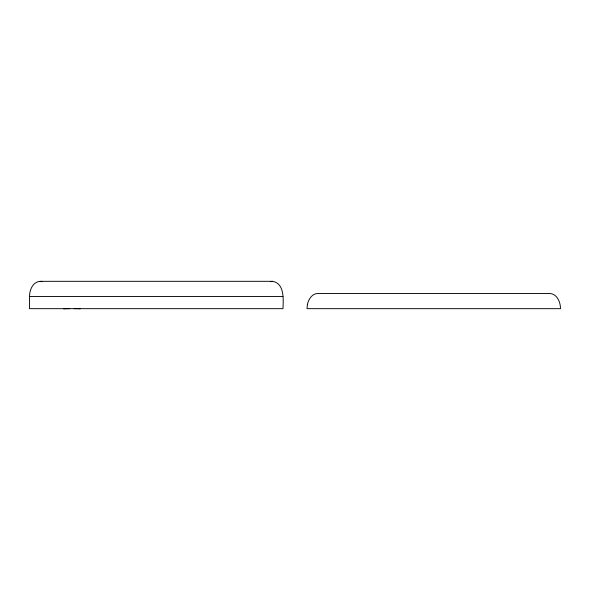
<?xml version="1.0" encoding="UTF-8"?>
<svg xmlns="http://www.w3.org/2000/svg" width="590" height="590" viewBox="0 0 590 590"><rect width="100%" height="100%" fill="white"/><g stroke="black" fill="none" stroke-linecap="round" stroke-linejoin="round"><path stroke-width="0.89" d="M29.5 296.519C29.5 290.11 32.767 281.88 40.061 281.319L272.418 281.319C284.764 283.222 283.311 299.624 282.979 308.673L29.5 308.673L29.5 296.519L282.979 296.519M270.368 281.71L272.418 281.319M65.962 308.673L63.484 308.681L69.745 308.681M79.252 308.681L80.38 308.681L74.119 308.673M40.061 281.319L42.111 281.71M307.375 304.742L307.021 308.673L560.5 308.673C560.5 302.264 557.233 294.034 549.939 293.473L317.582 293.473C311.778 293.783 308.364 299.572 307.375 304.742"/></g></svg>
